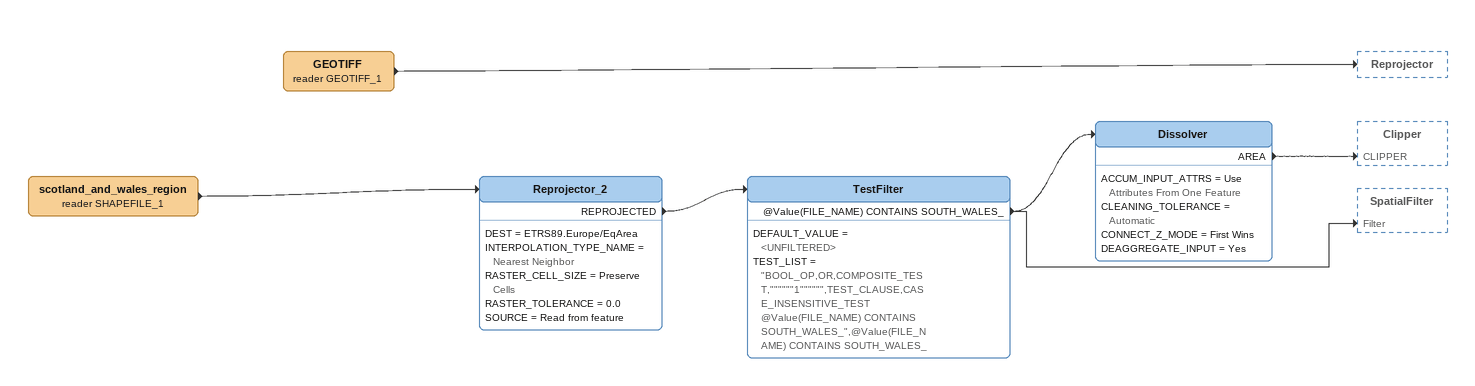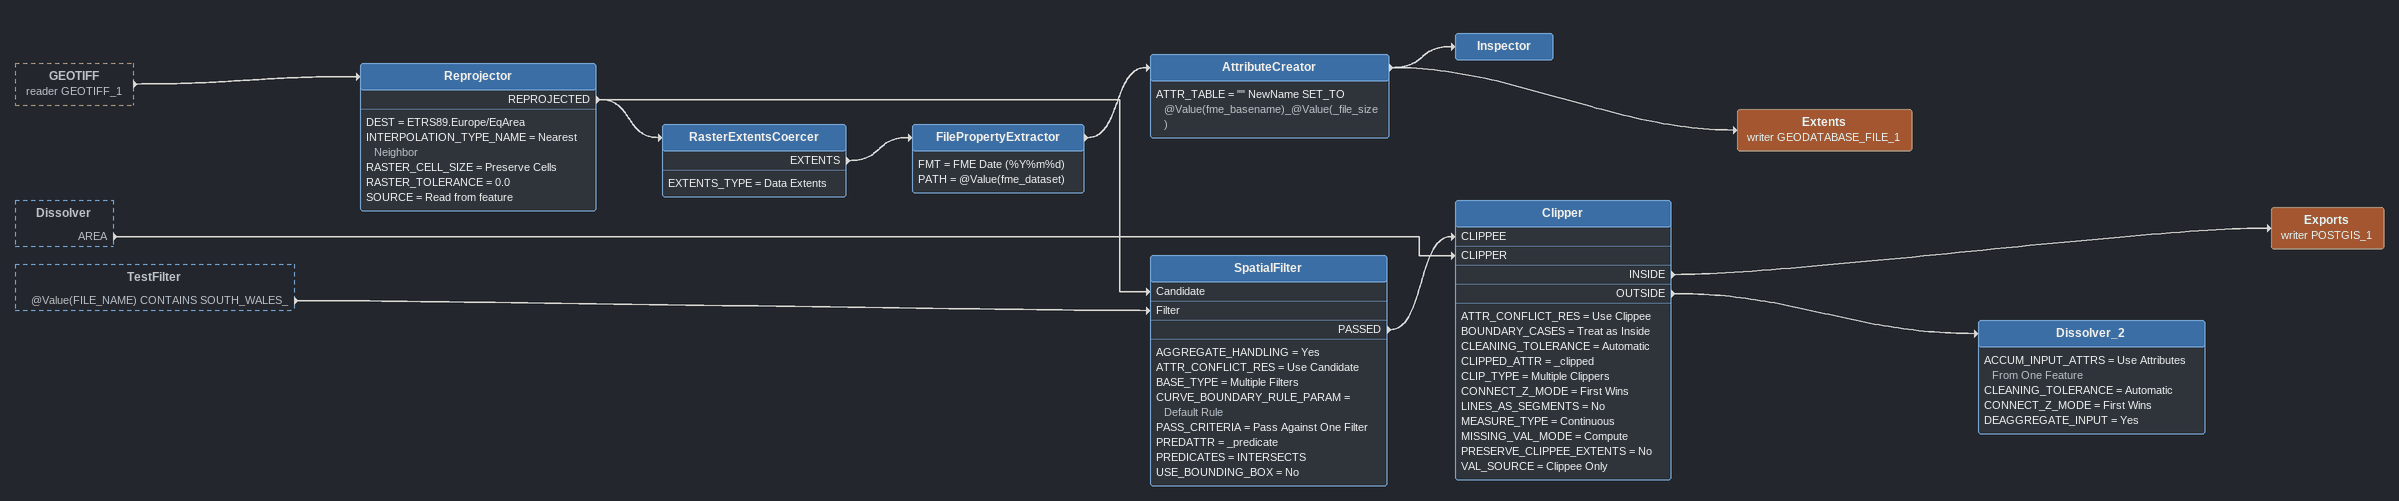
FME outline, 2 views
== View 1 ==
scotland_and_wales_region (reader SHAPEFILE_1)
    -> Reprojector_2
Reprojector_2
    DEST = ETRS89.Europe/EqArea
    INTERPOLATION_TYPE_NAME = Nearest Neighbor
    RASTER_CELL_SIZE = Preserve Cells
    RASTER_TOLERANCE = 0.0
    SOURCE = Read from feature
    REPROJECTED -> TestFilter
TestFilter
    DEFAULT_VALUE = <UNFILTERED>
    TEST_LIST = "BOOL_OP,OR,COMPOSITE_TEST,""""""1"""""",TEST_CLAUSE,CASE_INSENSITIVE_TEST @Value(FILE_NAME) CONTAINS SOUTH_WALES_",@Value(FILE_NAME) CONTAINS SOUTH_WALES_
    @Value(FILE_NAME) CONTAINS SOUTH_WALES_ -> SpatialFilter [Filter]
    @Value(FILE_NAME) CONTAINS SOUTH_WALES_ -> Dissolver
Dissolver
    ACCUM_INPUT_ATTRS = Use Attributes From One Feature
    CLEANING_TOLERANCE = Automatic
    CONNECT_Z_MODE = First Wins
    DEAGGREGATE_INPUT = Yes
    AREA -> Clipper [CLIPPER]
GEOTIFF (reader GEOTIFF_1)
    -> Reprojector

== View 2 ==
GEOTIFF (reader GEOTIFF_1) [outside]
    -> Reprojector
Dissolver [outside]
    AREA -> Clipper [CLIPPER]
TestFilter [outside]
    @Value(FILE_NAME) CONTAINS SOUTH_WALES_ -> SpatialFilter [Filter]
Reprojector
    DEST = ETRS89.Europe/EqArea
    INTERPOLATION_TYPE_NAME = Nearest Neighbor
    RASTER_CELL_SIZE = Preserve Cells
    RASTER_TOLERANCE = 0.0
    SOURCE = Read from feature
    REPROJECTED -> RasterExtentsCoercer
    REPROJECTED -> SpatialFilter [Candidate]
RasterExtentsCoercer
    EXTENTS_TYPE = Data Extents
    EXTENTS -> FilePropertyExtractor
FilePropertyExtractor
    FMT = FME Date (%Y%m%d)
    PATH = @Value(fme_dataset)
    -> AttributeCreator
AttributeCreator
    ATTR_TABLE = "" NewName SET_TO @Value(fme_basename)_@Value(_file_size)
    -> Inspector
    -> Extents (writer GEODATABASE_FILE_1)
Inspector
Extents (writer GEODATABASE_FILE_1)
SpatialFilter
    AGGREGATE_HANDLING = Yes
    ATTR_CONFLICT_RES = Use Candidate
    BASE_TYPE = Multiple Filters
    CURVE_BOUNDARY_RULE_PARAM = Default Rule
    PASS_CRITERIA = Pass Against One Filter
    PREDATTR = _predicate
    PREDICATES = INTERSECTS
    USE_BOUNDING_BOX = No
    PASSED -> Clipper [CLIPPEE]
Clipper
    ATTR_CONFLICT_RES = Use Clippee
    BOUNDARY_CASES = Treat as Inside
    CLEANING_TOLERANCE = Automatic
    CLIPPED_ATTR = _clipped
    CLIP_TYPE = Multiple Clippers
    CONNECT_Z_MODE = First Wins
    LINES_AS_SEGMENTS = No
    MEASURE_TYPE = Continuous
    MISSING_VAL_MODE = Compute
    PRESERVE_CLIPPEE_EXTENTS = No
    VAL_SOURCE = Clippee Only
    INSIDE -> Exports (writer POSTGIS_1)
    OUTSIDE -> Dissolver_2
Exports (writer POSTGIS_1)
Dissolver_2
    ACCUM_INPUT_ATTRS = Use Attributes From One Feature
    CLEANING_TOLERANCE = Automatic
    CONNECT_Z_MODE = First Wins
    DEAGGREGATE_INPUT = Yes
